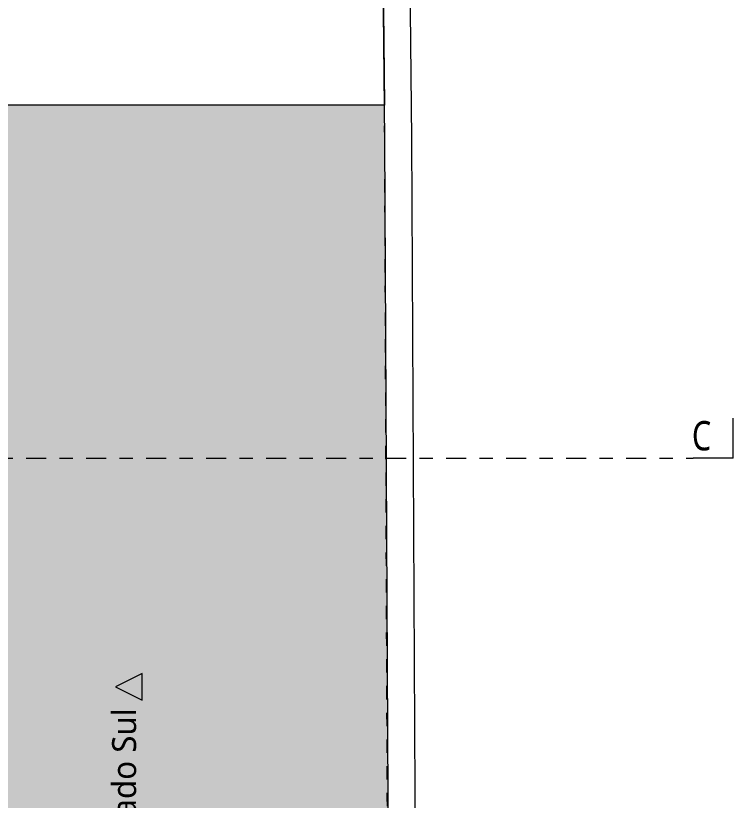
# Model space of a CAD drawing. Header units: metres. Extents: x -111189 to -108577, y -72951 to -72647.
# Drawn here: x -110696.85 to -110691.47, y -72933.22 to -72927.33 of the extents above; entities that cross this region are included whole.
import ezdxf

# ---------------------------------------------------------------- set-up
doc = ezdxf.new("R2010")
doc.units = ezdxf.units.M
doc.header["$MEASUREMENT"] = 0
doc.linetypes.add('Dashed', pattern=[0.423333, 0.211667, -0.211667])
doc.linetypes.add('OTK - Traço Ponto CORTES_ALÇ', pattern=[0.6, 0.3, -0.15, 0, -0.15])
for name, color, linetype in [('Planta Piso -1_1_01 - TERRENO PROPOSTO', 7, 'Continuous'), ('Planta Piso -1_1_14 - CORTES.Marcadores', 7, 'Continuous'), ('Planta Piso RC_1_00 - DESENHO 2D', 7, 'Continuous'), ('Planta Piso RC_1_03 - LAJES', 7, 'Continuous'), ('Planta Piso RC_1_07 - MUROS', 7, 'Continuous'), ('Planta Piso RC_1_14 - ALÇADOS.Marcadores', 7, 'Continuous'), ('Planta Piso RC_1_14 - CORTES.Marcadores', 7, 'Continuous')]:
    doc.layers.add(name, color=color, linetype=linetype)
doc.styles.add('ESTILO_GERADO_2', font='malgunsl.ttf')
doc.styles.add('ESTILO_GERADO_4', font='malgunsl.ttf', dxfattribs={"width": 0.8})

msp = doc.modelspace()

# ---------------------------------------------------------------- hatches: boundary and pattern name
at = {"layer": 'Planta Piso -1_1_01 - TERRENO PROPOSTO', "linetype": 'Continuous', "lineweight": 0, "true_color": 0xd7ebd2, "transparency": 33554539}
msp.add_hatch(color=254, dxfattribs=at).paths.add_polyline_path([(-110694.0627, -72934.1966), (-110694.0651, -72933.5929), (-110694.0666, -72933.1934), (-110694.0669, -72933.1216), (-110694.0677, -72932.9184), (-110694.0702, -72932.2988), (-110694.0803, -72929.7216), (-110694.0871, -72928.0039), (-110697.6826, -72928.0039), (-110697.8852, -72928.0039), (-110698.1061, -72928.0039), (-110698.303, -72928.0039), (-110698.6952, -72928.0039), (-110698.8812, -72928.0039), (-110698.8812, -72928.0976), (-110697.6826, -72928.0976), (-110697.6826, -72928.4976), (-110698.8812, -72928.4976), (-110698.8813, -72928.6139), (-110697.6826, -72928.6139), (-110697.6826, -72929.0139), (-110698.8813, -72929.0139), (-110698.8813, -72929.1301), (-110697.6826, -72929.1301), (-110697.6826, -72929.5301), (-110698.8726, -72929.5301), (-110698.8726, -72929.6457), (-110698.8726, -72929.6464), (-110697.6826, -72929.6464), (-110697.6826, -72930.0464), (-110698.8815, -72930.0464), (-110698.8815, -72930.1626), (-110697.6826, -72930.1626), (-110697.6826, -72930.5626), (-110698.8815, -72930.5626), (-110698.8816, -72930.6789), (-110697.6826, -72930.6789), (-110697.6826, -72931.0789), (-110698.8816, -72931.0789), (-110698.8816, -72931.1952), (-110697.6826, -72931.1952), (-110697.6826, -72931.5952), (-110698.8817, -72931.5952), (-110698.8817, -72931.7114), (-110697.6826, -72931.7114), (-110697.6826, -72932.1114), (-110698.8818, -72932.1114), (-110698.8818, -72932.2277), (-110697.6826, -72932.2277), (-110697.6826, -72932.6277), (-110698.8818, -72932.6277), (-110698.8819, -72932.7439), (-110697.6826, -72932.7439), (-110697.6826, -72933.1439), (-110698.8819, -72933.1439), (-110698.8819, -72933.2439), (-110697.6826, -72933.2439), (-110697.6826, -72933.5239), (-110697.6826, -72933.8039), (-110697.6826, -72934.0839), (-110697.6826, -72934.3639), (-110697.6826, -72934.6439), (-110697.6826, -72934.9239), (-110697.6826, -72935.2039), (-110697.4826, -72935.2039), (-110697.4826, -72939.2539), (-110702.0826, -72939.2539), (-110702.0826, -72940.0539), (-110708.6826, -72940.0539), (-110708.6826, -72942.66), (-110705.4427, -72942.0203), (-110694.0267, -72939.7663), (-110694.0368, -72938.9649), (-110694.0471, -72938.1539), (-110694.0527, -72936.7258), (-110694.0545, -72936.2737), (-110694.0561, -72935.8568)])
at = {"layer": 'Planta Piso RC_1_14 - ALÇADOS.Marcadores', "linetype": 'Continuous', "lineweight": 5}
msp.add_hatch(color=7, dxfattribs=at).paths.add_polyline_path([(-110695.9032, -72932.4646), (-110695.9032, -72932.2646), (-110696.1032, -72932.3646)])

# ---------------------------------------------------------------- linework, layer by layer
at = {"layer": 'Planta Piso -1_1_14 - CORTES.Marcadores', "color": 7, "linetype": 'OTK - Traço Ponto CORTES_ALÇ', "lineweight": 5, "ltscale": 0.5}
msp.add_line((-110714.775, -72930.6507), (-110691.7726, -72930.6507), dxfattribs=at)
at = {"layer": 'Planta Piso RC_1_00 - DESENHO 2D', "color": 7, "linetype": 'Dashed', "lineweight": 5, "ltscale": 0.35, "flags": 128}
msp.add_lwpolyline([(-110708.8326, -72942.6896), (-110705.4427, -72942.0203), (-110704.9418, -72941.9214), (-110704.2335, -72941.7815), (-110703.7109, -72941.6784), (-110702.7227, -72941.4832), (-110702.4189, -72941.4233), (-110701.4825, -72941.2384), (-110701.315, -72941.2053), (-110700.7284, -72941.0895), (-110700.6487, -72941.0738), (-110700.5399, -72941.0523), (-110700.4698, -72941.0384), (-110700.0906, -72940.9636), (-110700.0551, -72940.9566), (-110699.5408, -72940.855), (-110699.5028, -72940.8475), (-110698.9162, -72940.7317), (-110698.412, -72940.6321), (-110698.3294, -72940.6158), (-110696.8881, -72940.3313), (-110694.0675, -72939.7744), (-110694.0267, -72939.7663), (-110694.0368, -72938.9649), (-110694.0471, -72938.1539), (-110694.0527, -72936.7258), (-110694.0545, -72936.2737), (-110694.0561, -72935.8568), (-110694.0627, -72934.1966), (-110694.0651, -72933.5929), (-110694.0666, -72933.1934), (-110694.0669, -72933.1216), (-110694.0677, -72932.9184), (-110694.0702, -72932.2988), (-110694.0803, -72929.7216), (-110694.0871, -72928.0039), (-110694.1838, -72928.0039), (-110694.8559, -72928.0039), (-110695.9344, -72928.0039), (-110696.6026, -72928.0039), (-110696.8881, -72928.0039), (-110697.1737, -72928.0039), (-110697.202, -72928.0039), (-110697.3423, -72928.0039), (-110697.4654, -72928.0039), (-110697.5765, -72928.0039), (-110697.8852, -72928.0039), (-110698.1061, -72928.0039), (-110698.303, -72928.0039), (-110698.6952, -72928.0039), (-110698.8812, -72928.0039), (-110698.8813, -72928.7105), (-110698.8813, -72929.1132), (-110698.8814, -72929.3936), (-110698.8814, -72929.5192), (-110698.8814, -72929.583), (-110698.8815, -72930.0551), (-110698.8815, -72930.3831), (-110698.8817, -72931.5821), (-110698.8819, -72933.2863), (-110698.8822, -72935.4068), (-110698.8823, -72936.0907), (-110698.8824, -72936.2945), (-110698.8824, -72936.7258), (-110698.8826, -72937.6528), (-110698.8826, -72937.9089), (-110698.9235, -72937.9089), (-110699.1897, -72937.9089), (-110699.2261, -72937.9089), (-110699.4937, -72937.9089), (-110699.7923, -72937.9089), (-110700.1746, -72937.9089), (-110700.4276, -72937.9089), (-110700.4447, -72937.9089), (-110700.7591, -72937.9089), (-110700.9405, -72937.9089), (-110700.9735, -72937.9089), (-110701.0244, -72937.9089), (-110701.0614, -72937.9089), (-110701.2713, -72937.9089), (-110701.5393, -72937.9089), (-110701.6138, -72937.9089), (-110701.8008, -72937.9089), (-110702.2069, -72937.9089), (-110702.4579, -72937.9089), (-110702.5877, -72937.9089), (-110703.5826, -72937.9089), (-110703.5826, -72938.1539), (-110703.9789, -72938.1539), (-110704.3945, -72938.1539), (-110704.6847, -72938.1539), (-110705.1798, -72938.1539), (-110705.437, -72938.1539), (-110705.8911, -72938.1539), (-110706.0577, -72938.1539), (-110706.9322, -72938.1539), (-110708.8326, -72938.1539), (-110708.8326, -72935.6158), (-110710.3334, -72935.6158), (-110710.3334, -72941.0755), (-110708.8326, -72941.1839)], close=True, dxfattribs=at)
at = {"layer": 'Planta Piso RC_1_03 - LAJES', "color": 7, "linetype": 'Continuous', "lineweight": 13, "ltscale": 1000, "flags": 128}
msp.add_lwpolyline([(-110708.8326, -72926.8039), (-110698.8826, -72926.8039), (-110698.8826, -72923.2031), (-110694.1544, -72923.1921), (-110694.1169, -72925.1528), (-110694.0871, -72928.0039), (-110697.6826, -72928.0039), (-110698.8826, -72928.0039), (-110708.8326, -72928.0039)], close=True, dxfattribs=at)
at = {"layer": 'Planta Piso RC_1_07 - MUROS', "color": 7, "linetype": 'Continuous', "lineweight": 13, "ltscale": 1000, "flags": 128}
for points in [[(-110713.8433, -72942.2934), (-110713.797, -72929.3572), (-110713.8687, -72925.9698), (-110713.9291, -72923.117), (-110713.9337, -72922.8998), (-110713.7168, -72922.9132), (-110711.3042, -72923.0617), (-110708.9644, -72922.99), (-110703.8707, -72923.0157), (-110699.1326, -72923.0041), (-110694.1582, -72922.9912), (-110693.9582, -72922.9906), (-110693.9544, -72923.1883), (-110693.917, -72925.149), (-110693.8845, -72928.2538), (-110693.8574, -72933.6408), (-110693.8283, -72939.4405)], [(-110694.0283, -72939.4405), (-110694.0572, -72933.6849), (-110694.0845, -72928.2558), (-110694.1169, -72925.1528), (-110694.1544, -72923.1921), (-110698.8826, -72923.2031)]]:
    msp.add_lwpolyline(points, dxfattribs=at)
at = {"layer": 'Planta Piso RC_1_14 - ALÇADOS.Marcadores', "color": 7, "linetype": 'Continuous', "lineweight": 5, "ltscale": 1000, "flags": 128}
msp.add_lwpolyline([(-110695.9032, -72932.4646), (-110695.9032, -72932.2646), (-110696.1032, -72932.3646)], close=True, dxfattribs=at)
at = {"layer": 'Planta Piso RC_1_14 - CORTES.Marcadores', "color": 7, "linetype": 'Continuous', "lineweight": 5, "ltscale": 1000}
for q in [(-110691.4726, -72930.3507), (-110691.7726, -72930.6507)]:
    msp.add_line((-110691.4726, -72930.6507), q, dxfattribs=at)

# ---------------------------------------------------------------- texts
at = {"layer": 'Planta Piso RC_1_14 - ALÇADOS.Marcadores', "color": 7, "linetype": 'Continuous', "lineweight": 5, "insert": (-110695.8895, -72932.5246), "char_height": 0.18, "attachment_point": 9, "rotation": 90, "style": 'ESTILO_GERADO_2'}
msp.add_mtext('\\A1;{\\pqr;\\pt0;\\fMalgun Gothic Semilight|b0|i0|c0|p0;\\W1.000000;Alçado Sul}', dxfattribs=at)
at = {"layer": 'Planta Piso RC_1_14 - CORTES.Marcadores', "color": 7, "linetype": 'Continuous', "lineweight": 5, "insert": (-110691.7831, -72930.5946), "char_height": 0.22, "attachment_point": 7, "style": 'ESTILO_GERADO_4'}
msp.add_mtext('\\A1;{\\pql;\\pt0;\\fMalgun Gothic Semilight|b0|i0|c0|p0;\\W0.800000;C}', dxfattribs=at)

doc.saveas('drawing.dxf')
